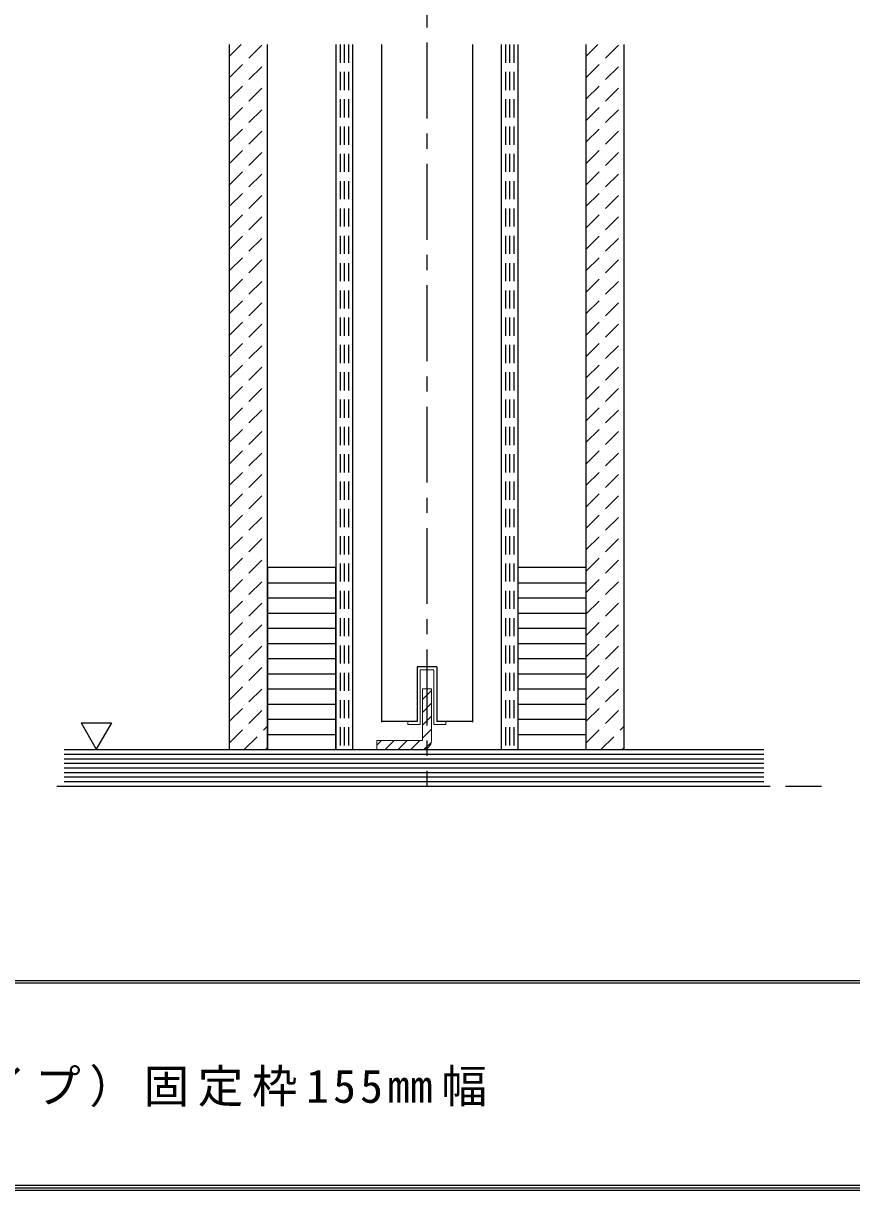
# Model space of a CAD drawing. Units: millimetres, scale not verified. Extents: x -3109 to 977, y -718 to 696.
# Drawn here: x -450.2 to -177.3, y -700.8 to -316.2 of the extents above; entities that cross this region are included whole.
import ezdxf

# ---------------------------------------------------------------- set-up
doc = ezdxf.new("R2010")
doc.units = ezdxf.units.MM
doc.header["$LTSCALE"] = 5
doc.linetypes.add('CHAIN1', pattern=[8, 5, -1, 1, -1])
doc.linetypes.add('DASHED1', pattern=[1.8, 1.2, -0.6])
for name, color, linetype in [('0-1_通り芯', 4, 'CHAIN1'), ('0-2_柱', 7, 'Continuous'), ('0-3_仕上げ', 2, 'Continuous'), ('0-6_扉', 6, 'Continuous'), ('0-A_文字', 4, 'DASHED1'), ('0-C_ハッチ', 4, 'DASHED1'), ('F-1_枠', 6, 'Continuous'), ('F-A_文字', 7, 'Continuous')]:
    doc.layers.add(name, color=color, linetype=linetype)
doc.layers.add('0-7_金物', color=7, linetype='Continuous', lineweight=18)
doc.styles.add('ＭＳ ゴシック', font='')
doc.styles.get('ＭＳ ゴシック').set_extended_font_data('MS Gothic')

msp = doc.modelspace()

# ---------------------------------------------------------------- linework, layer by layer
at = {"layer": '0-1_通り芯'}
for p, q in [((-317.203, -2.5), (-317.203, -567.5)), ((-439.094, -567.5), (-187.203, -567.5))]:
    msp.add_line(p, q, dxfattribs=at)
at = {"layer": '0-2_柱', "color": 3}
for p, q in [((-347.203, -495.5), (-369.703, -495.5)), ((-347.203, -525.5), (-347.203, -495.5)), ((-264.703, -495.5), (-287.203, -495.5)), ((-264.703, -525.5), (-264.703, -495.5)), ((-369.703, -525.5), (-347.203, -525.5)), ((-347.203, -555.5), (-347.203, -525.5)), ((-287.203, -525.5), (-264.703, -525.5)), ((-264.703, -555.5), (-264.703, -525.5)), ((-377.203, -555.5), (-347.203, -555.5))]:
    msp.add_line(p, q, dxfattribs=at)
at = {"layer": '0-2_柱'}
for p, q in [((-369.703, -500.5), (-347.203, -500.5)), ((-287.203, -500.5), (-264.703, -500.5)), ((-369.703, -505.5), (-347.203, -505.5)), ((-287.203, -505.5), (-264.703, -505.5)), ((-369.703, -510.5), (-347.203, -510.5)), ((-287.203, -510.5), (-264.703, -510.5)), ((-369.703, -515.5), (-347.203, -515.5)), ((-287.203, -515.5), (-264.703, -515.5)), ((-369.703, -520.5), (-347.203, -520.5)), ((-287.203, -520.5), (-264.703, -520.5)), ((-369.703, -530.5), (-347.203, -530.5)), ((-287.203, -530.5), (-264.703, -530.5)), ((-369.703, -535.5), (-347.203, -535.5)), ((-287.203, -535.5), (-264.703, -535.5)), ((-369.703, -540.5), (-347.203, -540.5)), ((-287.203, -540.5), (-264.703, -540.5)), ((-369.703, -545.5), (-347.203, -545.5)), ((-287.203, -545.5), (-264.703, -545.5)), ((-369.703, -550.5), (-347.203, -550.5)), ((-287.203, -550.5), (-264.703, -550.5))]:
    msp.add_line(p, q, dxfattribs=at)
at = {"layer": '0-2_柱', "color": 3}
for points in [[(-369.703, -495.5), (-369.703, -525.5), (-369.703, -555.5)], [(-287.203, -495.5), (-287.203, -525.5), (-287.203, -555.5), (-257.203, -555.5)]]:
    msp.add_lwpolyline(points, dxfattribs=at)
at = {"layer": '0-3_仕上げ'}
for p, q in [((-382.203, -555.5), (-382.203, -323.151)), ((-369.703, -555.5), (-369.703, -323.151)), ((-347.203, -323.151), (-347.203, -555.5)), ((-341.703, -323.151), (-341.703, -555.5)), ((-292.703, -323.151), (-292.703, -555.5)), ((-287.203, -323.151), (-287.203, -555.5)), ((-264.703, -555.5), (-264.703, -323.151)), ((-252.203, -555.5), (-252.203, -323.151)), ((-436.703, -555.5), (-206.203, -555.5)), ((-436.703, -567.5), (-206.203, -567.5))]:
    msp.add_line(p, q, dxfattribs=at)
at = {"layer": '0-3_仕上げ', "color": 7}
for p, q in [((-436.703, -557), (-206.203, -557)), ((-436.703, -558.5), (-206.203, -558.5)), ((-436.703, -560), (-206.203, -560)), ((-436.703, -561.5), (-206.203, -561.5)), ((-436.703, -563), (-206.203, -563)), ((-436.703, -564.5), (-206.203, -564.5)), ((-436.703, -566), (-206.203, -566))]:
    msp.add_line(p, q, dxfattribs=at)
at = {"layer": '0-6_扉'}
for p, q in [((-332.203, -323.151), (-332.203, -546.5)), ((-302.203, -323.151), (-302.203, -546.5)), ((-313.953, -528.2), (-313.953, -546.2)), ((-320.453, -546.2), (-332.203, -546.2)), ((-302.203, -546.2), (-313.953, -546.2))]:
    msp.add_line(p, q, dxfattribs=at)
msp.add_lwpolyline([(-313.953, -528.2), (-320.453, -528.2), (-320.453, -546.2)], dxfattribs=at)
at = {"layer": '0-7_金物'}
for p, q in [((-320.453, -528.2), (-313.953, -528.2)), ((-314.953, -529.2), (-319.453, -529.2)), ((-319.453, -547.2), (-319.453, -529.2)), ((-314.953, -529.2), (-314.953, -547.2)), ((-313.953, -528.2), (-313.953, -546.2)), ((-319.453, -547.2), (-323.453, -547.2)), ((-314.953, -547.2), (-310.953, -547.2))]:
    msp.add_line(p, q, dxfattribs=at)
at = {"layer": '0-7_金物', "color": 3}
for p, q in [((-318.703, -535.5), (-318.703, -552.5)), ((-318.703, -535.5), (-315.703, -535.5)), ((-315.703, -552.5), (-315.703, -535.5)), ((-333.703, -552.5), (-318.703, -552.5)), ((-333.703, -552.5), (-333.703, -555.5)), ((-318.703, -555.5), (-333.703, -555.5))]:
    msp.add_line(p, q, dxfattribs=at)
at = {"layer": '0-7_金物'}
for points in [[(-323.453, -547.2), (-323.453, -546.2), (-320.453, -546.2), (-320.453, -528.2)], [(-313.953, -546.2), (-310.953, -546.2), (-310.953, -547.2)]]:
    msp.add_lwpolyline(points, dxfattribs=at)
at = {"layer": '0-7_金物', "color": 3}
msp.add_arc((-318.703, -552.5), 3, 270, 0, dxfattribs=at)
at = {"layer": '0-A_文字', "color": 7, "linetype": 'Continuous'}
for p, q in [((-431.138, -546.686), (-421.138, -546.686)), ((-431.138, -546.686), (-426.138, -555.347)), ((-421.138, -546.686), (-426.138, -555.347))]:
    msp.add_line(p, q, dxfattribs=at)
at = {"layer": '0-C_ハッチ'}
for p, q in [((-382.203, -334.017), (-371.337, -323.151)), ((-382.203, -326.946), (-378.408, -323.151)), ((-345.828, -323.151), (-345.828, -555.5)), ((-344.453, -323.151), (-344.453, -555.5)), ((-343.078, -323.151), (-343.078, -555.5)), ((-291.328, -323.151), (-291.328, -555.5)), ((-289.953, -323.151), (-289.953, -555.5)), ((-288.578, -323.151), (-288.578, -555.5)), ((-264.703, -334.017), (-253.837, -323.151)), ((-264.703, -326.946), (-260.908, -323.151)), ((-382.203, -341.088), (-369.703, -328.588)), ((-264.703, -341.088), (-252.203, -328.588)), ((-382.203, -348.159), (-369.703, -335.659)), ((-264.703, -348.159), (-252.203, -335.659)), ((-382.203, -355.23), (-369.703, -342.73)), ((-264.703, -355.23), (-252.203, -342.73)), ((-382.203, -362.301), (-369.703, -349.801)), ((-264.703, -362.301), (-252.203, -349.801)), ((-382.203, -369.372), (-369.703, -356.872)), ((-264.703, -369.372), (-252.203, -356.872)), ((-382.203, -376.444), (-369.703, -363.944)), ((-264.703, -376.444), (-252.203, -363.944)), ((-382.203, -383.515), (-369.703, -371.015)), ((-264.703, -383.515), (-252.203, -371.015)), ((-382.203, -390.586), (-369.703, -378.086)), ((-264.703, -390.586), (-252.203, -378.086)), ((-382.203, -397.657), (-369.703, -385.157)), ((-264.703, -397.657), (-252.203, -385.157)), ((-382.203, -404.728), (-369.703, -392.228)), ((-264.703, -404.728), (-252.203, -392.228)), ((-382.203, -411.799), (-369.703, -399.299)), ((-264.703, -411.799), (-252.203, -399.299)), ((-382.203, -418.87), (-369.703, -406.37)), ((-264.703, -418.87), (-252.203, -406.37)), ((-382.203, -425.941), (-369.703, -413.441)), ((-264.703, -425.941), (-252.203, -413.441)), ((-382.203, -433.012), (-369.703, -420.512)), ((-264.703, -433.012), (-252.203, -420.512)), ((-382.203, -440.083), (-369.703, -427.583)), ((-264.703, -440.083), (-252.203, -427.583)), ((-382.203, -447.154), (-369.703, -434.654)), ((-264.703, -447.154), (-252.203, -434.654)), ((-382.203, -454.225), (-369.703, -441.725)), ((-264.703, -454.225), (-252.203, -441.725)), ((-382.203, -461.296), (-369.703, -448.796)), ((-264.703, -461.296), (-252.203, -448.796)), ((-382.203, -468.367), (-369.703, -455.867)), ((-264.703, -468.367), (-252.203, -455.867)), ((-382.203, -475.439), (-369.703, -462.939)), ((-264.703, -475.439), (-252.203, -462.939)), ((-382.203, -482.51), (-369.703, -470.01)), ((-264.703, -482.51), (-252.203, -470.01)), ((-382.203, -489.581), (-369.703, -477.081)), ((-264.703, -489.581), (-252.203, -477.081)), ((-382.203, -496.652), (-369.703, -484.152)), ((-264.703, -496.652), (-252.203, -484.152)), ((-382.203, -503.723), (-369.703, -491.223)), ((-264.703, -503.723), (-252.203, -491.223)), ((-382.203, -510.794), (-369.703, -498.294)), ((-264.703, -510.794), (-252.203, -498.294)), ((-382.203, -517.865), (-369.703, -505.365)), ((-264.703, -517.865), (-252.203, -505.365)), ((-382.203, -524.936), (-369.703, -512.436)), ((-264.703, -524.936), (-252.203, -512.436)), ((-382.203, -532.007), (-369.703, -519.507)), ((-264.703, -532.007), (-252.203, -519.507)), ((-382.203, -539.078), (-369.703, -526.578)), ((-264.703, -539.078), (-252.203, -526.578)), ((-382.203, -546.149), (-369.703, -533.649)), ((-264.703, -546.149), (-252.203, -533.649)), ((-382.203, -553.22), (-369.703, -540.72)), ((-264.703, -553.22), (-252.203, -540.72)), ((-377.412, -555.5), (-369.703, -547.791)), ((-259.912, -555.5), (-252.203, -547.791)), ((-370.341, -555.5), (-369.703, -554.862)), ((-252.841, -555.5), (-252.203, -554.862))]:
    msp.add_line(p, q, dxfattribs=at)
at = {"layer": '0-C_ハッチ', "linetype": 'Continuous'}
for p, q in [((-318.703, -538.982), (-315.703, -535.982)), ((-318.703, -543.225), (-315.703, -540.225)), ((-318.703, -547.468), (-315.703, -544.468)), ((-318.703, -551.71), (-315.703, -548.71)), ((-333.703, -553.982), (-332.221, -552.5)), ((-330.978, -555.5), (-327.978, -552.5)), ((-326.735, -555.5), (-323.735, -552.5)), ((-322.493, -555.5), (-319.493, -552.5)), ((-318.209, -555.459), (-315.743, -552.993))]:
    msp.add_line(p, q, dxfattribs=at)
at = {"layer": 'F-1_枠'}
for p, q in [((976.653, -631.667), (-973.347, -631.667)), ((976.653, -632.5), (-973.347, -632.5)), ((976.653, -699.167), (-973.347, -699.167)), ((976.653, -700), (-973.347, -700)), ((976.653, -700.833), (-973.347, -700.833))]:
    msp.add_line(p, q, dxfattribs=at)

# ---------------------------------------------------------------- texts
at = {"layer": 'F-A_文字', "insert": (-847.938, -673.333), "char_height": 11, "attachment_point": 7, "style": 'ＭＳ ゴシック'}
msp.add_mtext('\\T1.19;ドレタス\u3000H24引き込み戸（両側戸袋・上吊りタイプ）固定枠155㎜幅', dxfattribs=at)

doc.saveas('drawing.dxf')
